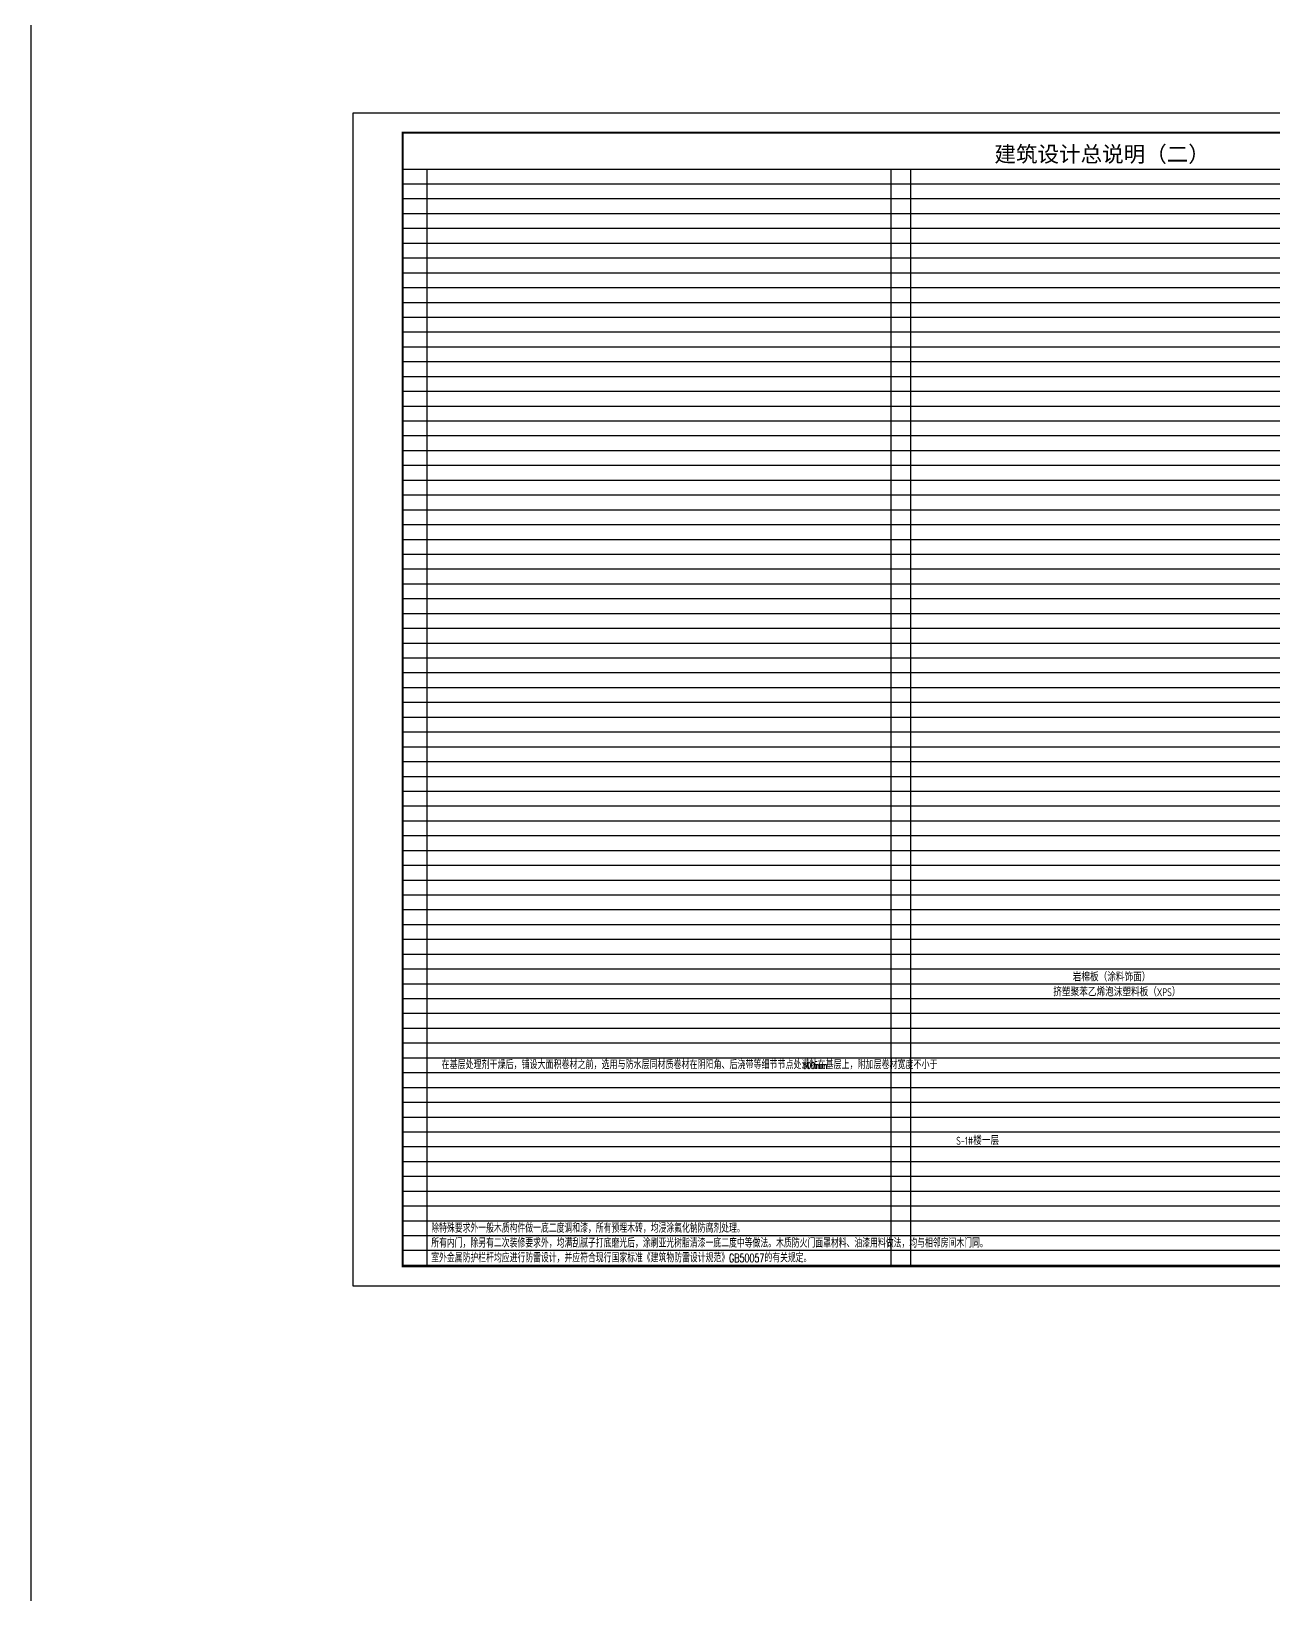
# Model space of a CAD drawing. Extents: x 1188826 to 1909461, y 608442 to 1651179.
# Drawn here: x 1627649 to 1690573, y 1328315 to 1407480 of the extents above; entities that cross this region are included whole.
import ezdxf

# ---------------------------------------------------------------- set-up
doc = ezdxf.new("R2010")
doc.units = 0
doc.header["$LTSCALE"] = 1000
doc.header["$MEASUREMENT"] = 0
for name, color, linetype in [('Defpoint', 7, 'Continuous'), ('PUB_TEXT', 4, 'Continuous'), ('图框', 140, 'Continuous')]:
    doc.layers.add(name, color=color, linetype=linetype)
doc.layers.add('DIM_MODI', color=1, linetype='Continuous', plot=False)
doc.layers.add('S-1-TEXT', color=7, linetype='Continuous', lineweight=18)
doc.styles.add('_HZTXT', font='txt.shx', dxfattribs={"width": 0.8, "bigfont": 'hztxt.shx'})
doc.styles.add('_TCH_DIM', font='SIMPLEX.shx', dxfattribs={"width": 0.7, "bigfont": 'GBCBIG.shx'})
doc.styles.add('文字说明', font='GBENOR', dxfattribs={"width": 0.8, "bigfont": 'HZTXT'})
doc.styles.add('黑体', font='simhei.ttf')

msp = doc.modelspace()

# ---------------------------------------------------------------- linework, layer by layer
at = {"layer": 'Defpoint', "color": 252}
for p, q in [((1646455, 1400504), (1720055, 1400504)), ((1647684, 1400504), (1647684, 1345004)), ((1671184, 1400504), (1671184, 1345004)), ((1672184, 1400504), (1672184, 1345004)), ((1646455, 1399754), (1720055, 1399754)), ((1646455, 1399004), (1720055, 1399004)), ((1646455, 1398254), (1720055, 1398254)), ((1646455, 1397504), (1720055, 1397504)), ((1646455, 1396754), (1720055, 1396754)), ((1646455, 1396004), (1720055, 1396004)), ((1646455, 1395254), (1720055, 1395254)), ((1646455, 1394504), (1720055, 1394504)), ((1646455, 1393754), (1720055, 1393754)), ((1646455, 1393004), (1720055, 1393004)), ((1646455, 1392254), (1720055, 1392254)), ((1646455, 1391504), (1720055, 1391504)), ((1646455, 1390754), (1720055, 1390754)), ((1646455, 1390004), (1720055, 1390004)), ((1646455, 1389254), (1720055, 1389254)), ((1646455, 1388504), (1720055, 1388504)), ((1646455, 1387754), (1720055, 1387754)), ((1646455, 1387004), (1720055, 1387004)), ((1646455, 1386254), (1720055, 1386254)), ((1646455, 1385504), (1720055, 1385504)), ((1646455, 1384754), (1720055, 1384754)), ((1646455, 1384004), (1720055, 1384004)), ((1646455, 1383254), (1720055, 1383254)), ((1646455, 1382504), (1720055, 1382504)), ((1646455, 1381754), (1720055, 1381754)), ((1646455, 1381004), (1720055, 1381004)), ((1646455, 1380254), (1720055, 1380254)), ((1646455, 1379504), (1720055, 1379504)), ((1646455, 1378754), (1720055, 1378754)), ((1646455, 1378004), (1720055, 1378004)), ((1646455, 1377254), (1720055, 1377254)), ((1646455, 1376504), (1720055, 1376504)), ((1646455, 1375754), (1720055, 1375754)), ((1646455, 1375004), (1720055, 1375004)), ((1646455, 1374254), (1720055, 1374254)), ((1646455, 1373504), (1720055, 1373504)), ((1646455, 1372754), (1720055, 1372754)), ((1646455, 1372004), (1720055, 1372004)), ((1646455, 1371254), (1720055, 1371254)), ((1646455, 1370504), (1720055, 1370504)), ((1646455, 1369754), (1720055, 1369754)), ((1646455, 1369004), (1720055, 1369004)), ((1646455, 1368254), (1720055, 1368254)), ((1646455, 1367504), (1720055, 1367504)), ((1646455, 1366754), (1720055, 1366754)), ((1646455, 1366004), (1720055, 1366004)), ((1646455, 1365254), (1720055, 1365254)), ((1646455, 1364504), (1720055, 1364504)), ((1646455, 1363754), (1720055, 1363754)), ((1646455, 1363004), (1720055, 1363004)), ((1646455, 1362254), (1720055, 1362254)), ((1646455, 1361504), (1720055, 1361504)), ((1646455, 1360754), (1720055, 1360754)), ((1646455, 1360004), (1720055, 1360004)), ((1646455, 1359254), (1720055, 1359254)), ((1646455, 1358504), (1720055, 1358504)), ((1646455, 1357754), (1720055, 1357754)), ((1646455, 1357004), (1720055, 1357004)), ((1646455, 1356254), (1720055, 1356254)), ((1646455, 1355504), (1720055, 1355504)), ((1646455, 1354754), (1720055, 1354754)), ((1646455, 1354004), (1720055, 1354004)), ((1646455, 1353254), (1720055, 1353254)), ((1646455, 1352504), (1720055, 1352504)), ((1646455, 1351754), (1720055, 1351754)), ((1646455, 1351004), (1720055, 1351004)), ((1646455, 1350254), (1720055, 1350254)), ((1646455, 1349504), (1720055, 1349504)), ((1646455, 1348754), (1720055, 1348754)), ((1646455, 1348004), (1720055, 1348004)), ((1646455, 1347254), (1720055, 1347254)), ((1646455, 1346504), (1720055, 1346504)), ((1646455, 1345754), (1720055, 1345754)), ((1646455, 1345004), (1720055, 1345004))]:
    msp.add_line(p, q, dxfattribs=at)
at = {"layer": 'DIM_MODI'}
msp.add_lwpolyline([(1627649, 1491745), (1753497, 1491745), (1753497, 1258459), (1627649, 1258459)], close=True, dxfattribs=at)
at = {"layer": '图框'}
msp.add_lwpolyline([(1643955, 1403344), (1728055, 1403344), (1728055, 1343944), (1643955, 1343944)], close=True, dxfattribs=at)
msp.add_lwpolyline([(1643955, 1403344), (1728055, 1403344), (1728055, 1343944), (1643955, 1343944)], close=True, dxfattribs=at)
at = {"layer": '图框', "const_width": 100}
msp.add_lwpolyline([(1727055, 1344944), (1727055, 1402344), (1646455, 1402344), (1646455, 1344944)], close=True, dxfattribs=at)

# ---------------------------------------------------------------- texts
at = {"layer": 'PUB_TEXT', "color": 6, "style": '文字说明', "width": 0.8}
msp.add_text('岩棉板（涂料饰面）', height=405, dxfattribs=at).set_placement((1680393, 1359380))
at = {"layer": 'PUB_TEXT', "color": 3, "style": '文字说明', "width": 0.8}
msp.add_text('挤塑聚苯乙烯泡沫塑料板（XPS）', height=405, dxfattribs=at).set_placement((1679409, 1358621))
at = {"layer": 'PUB_TEXT', "style": '_TCH_DIM'}
msp.add_text('在基层处理剂干燥后，铺设大面积卷材之前，选用与防水层同材质卷材在阴阳角、后浇带等细节节点处满粘在基层上，附加层卷材宽度不小于', height=405.11, dxfattribs=at).set_placement((1648429, 1354937))
at = {"layer": 'PUB_TEXT'}
for s, height, style, width, p in [('500mm。', 339.1, '_TCH_DIM', 0.705882, (1666727, 1354944)), ('除特殊要求外一般木质构件做一底二度调和漆，所有预埋木砖，均浸涂氟化钠防腐剂处理。', 420, '_HZTXT', 0.7, (1647906, 1346651)), ('所有内门，除另有二次装修要求外，均满刮腻子打底磨光后，涂刷亚光树脂清漆一底二度中等做法。木质防火门面罩材料、油漆用料做法，均与相邻房间木门同。', 420, '_HZTXT', 0.7, (1647906, 1345901)), ('室外金属防护栏杆均应进行防雷设计，并应符合现行国家标准《建筑物防雷设计规范》GB50057的有关规定。', 420, '_HZTXT', 0.7, (1647906, 1345151))]:
    msp.add_text(s, height=height, dxfattribs=dict(at, style=style, width=width)).set_placement(p)
at = {"layer": 'PUB_TEXT', "color": 1, "style": '文字说明', "width": 0.8}
msp.add_text('S-1#楼一层', height=405, dxfattribs=at).set_placement((1674493, 1351099))
at = {"layer": 'S-1-TEXT', "color": 7, "style": '黑体'}
msp.add_text('建筑设计总说明（二）', height=800, dxfattribs=at).set_placement((1676427, 1400860))

doc.saveas('drawing.dxf')
